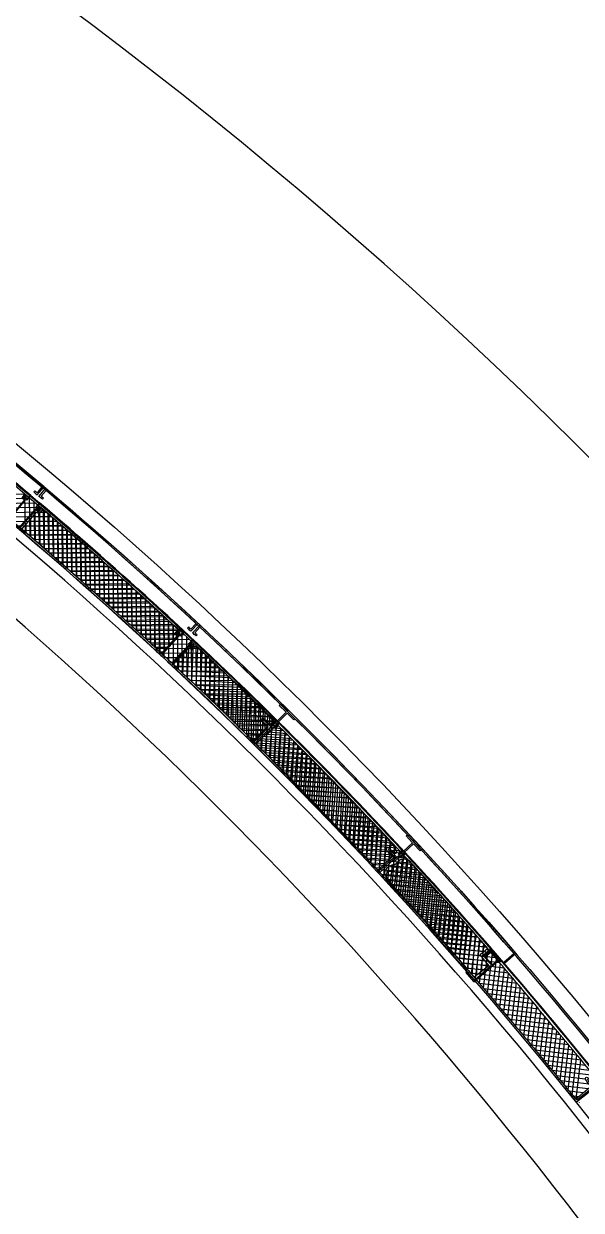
# Model space of a CAD drawing. Extents: x -1850 to 1494, y 4831 to 7402.
# Drawn here: x 1180.8 to 1272.3, y 7056.1 to 7250.7 of the extents above; entities that cross this region are included whole.
import ezdxf

# ---------------------------------------------------------------- set-up
doc = ezdxf.new("R2010")
doc.units = 0
doc.header["$LTSCALE"] = 48
doc.header["$MEASUREMENT"] = 0
doc.layers.add('EXWALL', color=8, linetype='CONTINUOUS')
doc.layers.add('ROOF', color=8, linetype='CONTINUOUS')

msp = doc.modelspace()

# ---------------------------------------------------------------- linework, layer by layer
at = {"layer": 'EXWALL'}
for p, q in [((1180.99, 7173.54), (1173.75, 7173.43)), ((1180.94, 7173.06), (1180.86, 7172.97)), ((1181.12, 7167.23), (1181.02, 7173.52)), ((1181.8, 7173.3), (1181.32, 7172.73)), ((1181.33, 7172.55), (1181.98, 7173.32)), ((1182.62, 7174.1), (1182.46, 7173.91)), ((1183.8, 7174.73), (1183, 7173.78)), ((1183.02, 7173.42), (1184.15, 7174.76)), ((1183.31, 7173.18), (1184.44, 7174.51)), ((1184.47, 7174.16), (1183.67, 7173.22)), ((1184.06, 7172.9), (1183.89, 7172.71)), ((1181.87, 7172.81), (1174.64, 7172.7)), ((1182.74, 7172.07), (1175.52, 7171.96)), ((1183.6, 7171.34), (1176.4, 7171.22)), ((1181.88, 7166.58), (1181.78, 7172.88)), ((1182.64, 7165.93), (1182.54, 7172.24)), ((1183.39, 7172.13), (1182.74, 7171.37)), ((1182.92, 7171.38), (1183.4, 7171.96)), ((1183.22, 7170.97), (1183.3, 7171.07)), ((1183.4, 7165.28), (1183.3, 7171.59)), ((1183.33, 7170.32), (1183.98, 7171.06)), ((1184.47, 7170.6), (1177.28, 7170.49)), ((1185.33, 7169.86), (1178.15, 7169.75)), ((1186.19, 7169.13), (1179.02, 7169.01)), ((1180.49, 7167.82), (1182.97, 7170.63)), ((1186.31, 7169.06), (1181.56, 7169.03)), ((1181.98, 7166.54), (1181.96, 7169.49)), ((1185.44, 7169.8), (1182.22, 7169.78)), ((1182.73, 7165.89), (1182.7, 7170.33)), ((1183.08, 7170.54), (1182.89, 7170.54)), ((1182.97, 7170.63), (1183.33, 7170.32)), ((1183.49, 7165.24), (1183.45, 7170.47)), ((1184.57, 7170.55), (1183.52, 7170.54)), ((1184.16, 7164.63), (1184.06, 7170.94)), ((1184.24, 7164.59), (1184.2, 7170.86)), ((1184.92, 7163.97), (1184.82, 7170.3)), ((1185, 7163.94), (1184.96, 7170.22)), ((1185.68, 7163.31), (1185.58, 7169.65)), ((1185.75, 7163.28), (1185.71, 7169.57)), ((1187.05, 7168.39), (1179.89, 7168.28)), ((1187.9, 7167.65), (1180.76, 7167.54)), ((1188.04, 7167.57), (1180.83, 7167.52)), ((1187.18, 7168.31), (1180.89, 7168.27)), ((1181.23, 7167.19), (1181.22, 7168.64)), ((1186.44, 7162.65), (1186.34, 7168.99)), ((1186.51, 7162.62), (1186.46, 7168.93)), ((1187.2, 7161.99), (1187.1, 7168.34)), ((1187.26, 7161.96), (1187.22, 7168.28)), ((1187.96, 7161.33), (1187.86, 7167.68)), ((1188.01, 7161.3), (1187.97, 7167.63)), ((1188.75, 7166.91), (1181.62, 7166.8)), ((1188.9, 7166.83), (1181.7, 7166.78)), ((1189.6, 7166.18), (1182.48, 7166.07)), ((1189.76, 7166.08), (1182.57, 7166.03)), ((1190.45, 7165.44), (1183.34, 7165.33)), ((1190.61, 7165.34), (1183.43, 7165.29)), ((1188.72, 7160.66), (1188.62, 7167.03)), ((1188.77, 7160.64), (1188.73, 7166.98)), ((1189.48, 7159.99), (1189.38, 7166.37)), ((1189.52, 7159.98), (1189.48, 7166.32)), ((1190.24, 7159.32), (1190.14, 7165.71)), ((1190.28, 7159.31), (1190.24, 7165.67)), ((1191.29, 7164.7), (1184.2, 7164.59)), ((1191.47, 7164.59), (1184.29, 7164.54)), ((1192.13, 7163.97), (1185.05, 7163.86)), ((1192.32, 7163.85), (1185.15, 7163.8)), ((1192.97, 7163.23), (1185.9, 7163.12)), ((1191.01, 7158.65), (1190.91, 7165.04)), ((1191.03, 7158.65), (1190.99, 7165.01)), ((1191.77, 7157.98), (1191.67, 7164.38)), ((1191.79, 7157.98), (1191.74, 7164.35)), ((1192.53, 7157.3), (1192.43, 7163.71)), ((1192.54, 7157.3), (1192.5, 7163.69)), ((1193.16, 7163.1), (1186.01, 7163.06)), ((1193.81, 7162.49), (1186.75, 7162.38)), ((1194.01, 7162.36), (1186.86, 7162.31)), ((1194.64, 7161.76), (1187.6, 7161.65)), ((1194.85, 7161.61), (1187.71, 7161.57)), ((1193.29, 7156.63), (1193.19, 7163.04)), ((1193.3, 7156.63), (1193.25, 7163.02)), ((1194.05, 7155.95), (1193.95, 7162.37)), ((1194.05, 7155.96), (1194.01, 7162.36)), ((1194.81, 7155.27), (1194.71, 7161.7)), ((1194.8, 7155.28), (1194.76, 7161.69)), ((1195.47, 7161.02), (1188.44, 7160.91)), ((1195.69, 7160.87), (1188.56, 7160.82)), ((1196.3, 7160.28), (1189.28, 7160.17)), ((1196.53, 7160.13), (1189.41, 7160.08)), ((1197.13, 7159.54), (1190.12, 7159.44)), ((1197.36, 7159.38), (1190.25, 7159.33)), ((1195.57, 7154.58), (1195.47, 7161.02)), ((1195.56, 7154.6), (1195.52, 7161.03)), ((1196.33, 7153.9), (1196.23, 7160.35)), ((1196.31, 7153.92), (1196.27, 7160.36)), ((1197.09, 7153.21), (1196.99, 7159.67)), ((1197.07, 7153.24), (1197.03, 7159.68)), ((1197.95, 7158.81), (1190.95, 7158.7)), ((1198.2, 7158.64), (1191.09, 7158.59)), ((1198.77, 7158.07), (1191.79, 7157.96)), ((1199.03, 7157.89), (1191.93, 7157.85)), ((1197.85, 7152.52), (1197.75, 7158.99)), ((1197.82, 7152.56), (1197.78, 7159.01)), ((1198.61, 7151.83), (1198.51, 7158.31)), ((1198.58, 7151.87), (1198.53, 7158.33)), ((1199.37, 7151.14), (1199.27, 7157.62)), ((1199.33, 7151.18), (1199.29, 7157.66)), ((1199.59, 7157.33), (1192.62, 7157.22)), ((1199.86, 7157.15), (1192.77, 7157.1)), ((1200.41, 7156.6), (1193.44, 7156.49)), ((1200.68, 7156.4), (1193.6, 7156.36)), ((1201.22, 7155.86), (1194.27, 7155.75)), ((1201.5, 7155.66), (1194.43, 7155.61)), ((1200.13, 7150.45), (1200.03, 7156.94)), ((1200.09, 7150.49), (1200.04, 7156.98)), ((1200.9, 7149.75), (1200.79, 7156.25)), ((1200.84, 7149.8), (1200.8, 7156.3)), ((1201.59, 7149.11), (1201.55, 7155.61)), ((1201.66, 7149.05), (1201.55, 7155.56)), ((1202.03, 7155.12), (1195.09, 7155.01)), ((1202.32, 7154.91), (1195.26, 7154.87)), ((1202.84, 7154.38), (1195.91, 7154.27)), ((1203.14, 7154.17), (1196.09, 7154.12)), ((1203.65, 7153.65), (1196.73, 7153.54)), ((1202.35, 7148.41), (1202.31, 7154.93)), ((1202.42, 7148.35), (1202.32, 7154.86)), ((1203.1, 7147.72), (1203.06, 7154.24)), ((1203.18, 7147.65), (1203.08, 7154.17)), ((1203.86, 7147.02), (1203.82, 7153.56)), ((1203.92, 7148), (1203.84, 7153.47)), ((1203.96, 7153.42), (1196.91, 7153.38)), ((1204.45, 7152.91), (1197.55, 7152.8)), ((1204.77, 7152.68), (1197.74, 7152.63)), ((1205.26, 7152.17), (1198.36, 7152.06)), ((1205.58, 7151.94), (1198.56, 7151.89)), ((1204.61, 7146.32), (1204.57, 7152.87)), ((1204.66, 7148.82), (1204.6, 7152.78)), ((1205.37, 7145.61), (1205.32, 7152.17)), ((1205.4, 7149.64), (1205.36, 7152.08)), ((1207.88, 7151.76), (1207.71, 7151.58)), ((1209.08, 7152.32), (1208.24, 7151.41)), ((1208.25, 7151.06), (1209.44, 7152.33)), ((1208.52, 7150.8), (1209.71, 7152.08)), ((1209.72, 7151.72), (1208.88, 7150.82)), ((1206.06, 7151.43), (1199.17, 7151.33)), ((1206.39, 7151.19), (1199.37, 7151.14)), ((1205.59, 7150.68), (1199.98, 7150.59)), ((1207.2, 7150.45), (1200.19, 7150.4)), ((1205.66, 7149.93), (1200.78, 7149.85)), ((1208, 7149.7), (1201, 7149.65)), ((1205.99, 7150.3), (1203.41, 7147.43)), ((1206.17, 7151.33), (1205.57, 7150.69)), ((1205.57, 7150.69), (1205.99, 7150.3)), ((1206.07, 7150.7), (1206.15, 7150.8)), ((1206.12, 7144.91), (1206.08, 7151.48)), ((1206.12, 7151.29), (1206.12, 7151.37)), ((1206.51, 7150.45), (1207.02, 7151)), ((1207.2, 7151), (1206.52, 7150.27)), ((1206.88, 7144.2), (1206.83, 7150.78)), ((1207.63, 7143.49), (1207.59, 7150.09)), ((1208.54, 7149.75), (1207.86, 7149.02)), ((1208.04, 7149.03), (1208.55, 7149.57)), ((1209.25, 7150.48), (1209.08, 7150.3)), ((1204.97, 7149.17), (1201.59, 7149.11)), ((1208.81, 7148.96), (1201.81, 7148.91)), ((1204.29, 7148.4), (1202.39, 7148.38)), ((1209.61, 7148.21), (1202.62, 7148.17)), ((1203.6, 7147.64), (1203.19, 7147.64)), ((1207.66, 7143.49), (1207.89, 7148.29)), ((1208.11, 7148.24), (1207.85, 7148.25)), ((1208.33, 7148.6), (1208.41, 7148.69)), ((1208.39, 7142.78), (1208.34, 7149.39)), ((1208.38, 7142.82), (1208.63, 7148.24)), ((1209.55, 7148.17), (1208.61, 7148.21)), ((1209.14, 7142.07), (1209.1, 7148.69)), ((1209.1, 7142.15), (1209.39, 7148.32)), ((1209.81, 7141.47), (1210.11, 7147.66)), ((1209.9, 7141.36), (1209.85, 7147.98)), ((1210.4, 7147.47), (1203.42, 7147.42)), ((1211.2, 7146.72), (1204.23, 7146.68)), ((1211.99, 7145.98), (1205.03, 7145.93)), ((1205.5, 7145.46), (1205.52, 7145.85)), ((1212.12, 7145.79), (1205.76, 7146.09)), ((1206.22, 7144.81), (1206.31, 7146.66)), ((1211.28, 7146.58), (1206.45, 7146.81)), ((1206.94, 7144.16), (1207.1, 7147.47)), ((1210.42, 7147.38), (1207.15, 7147.53)), ((1210.53, 7140.79), (1210.83, 7147)), ((1210.65, 7140.64), (1210.61, 7147.28)), ((1211.25, 7140.1), (1211.55, 7146.33)), ((1211.41, 7139.92), (1211.36, 7146.57)), ((1212.16, 7139.2), (1212.12, 7145.86)), ((1212.96, 7145), (1205.63, 7145.35)), ((1212.78, 7145.23), (1205.82, 7145.19)), ((1213.79, 7144.21), (1206.5, 7144.56)), ((1213.57, 7144.49), (1206.62, 7144.44)), ((1214.62, 7143.42), (1207.36, 7143.77)), ((1214.36, 7143.74), (1207.41, 7143.7)), ((1211.97, 7139.41), (1212.27, 7145.66)), ((1212.69, 7138.72), (1212.98, 7144.98)), ((1212.92, 7138.48), (1212.87, 7145.15)), ((1213.41, 7138.02), (1213.7, 7144.3)), ((1213.67, 7137.75), (1213.63, 7144.44)), ((1214.42, 7137.03), (1214.38, 7143.72)), ((1215.14, 7143), (1208.21, 7142.95)), ((1215.44, 7142.63), (1208.22, 7142.97)), ((1215.93, 7142.25), (1209, 7142.21)), ((1216.26, 7141.84), (1209.06, 7142.18)), ((1214.12, 7137.32), (1214.42, 7143.61)), ((1214.84, 7136.62), (1215.14, 7142.92)), ((1215.18, 7136.3), (1215.14, 7143.01)), ((1215.56, 7135.91), (1215.86, 7142.23)), ((1215.93, 7135.57), (1215.89, 7142.29)), ((1216.71, 7141.51), (1209.78, 7141.46)), ((1217.07, 7141.05), (1209.9, 7141.39)), ((1217.48, 7140.76), (1210.57, 7140.72)), ((1217.87, 7140.27), (1210.73, 7140.6)), ((1218.26, 7140.02), (1211.35, 7139.97)), ((1216.28, 7135.2), (1216.58, 7141.53)), ((1216.69, 7134.83), (1216.64, 7141.57)), ((1216.99, 7134.49), (1217.29, 7140.83)), ((1217.44, 7134.1), (1217.4, 7140.84)), ((1217.71, 7133.78), (1218.01, 7140.13)), ((1218.2, 7133.36), (1218.15, 7140.12)), ((1218.68, 7139.48), (1211.55, 7139.81)), ((1219.03, 7139.27), (1212.13, 7139.23)), ((1219.47, 7138.69), (1212.37, 7139.02)), ((1219.8, 7138.53), (1212.91, 7138.48)), ((1220.27, 7137.9), (1213.19, 7138.23)), ((1218.43, 7133.06), (1218.73, 7139.42)), ((1218.95, 7133.56), (1218.91, 7139.39)), ((1219.14, 7132.34), (1219.45, 7138.72)), ((1219.68, 7136.47), (1219.66, 7138.66)), ((1219.86, 7131.62), (1220.16, 7138.01)), ((1220.43, 7136.55), (1220.42, 7137.93)), ((1220.57, 7137.78), (1213.69, 7137.74)), ((1221.06, 7137.11), (1214, 7137.45)), ((1221.34, 7137.04), (1214.46, 7136.99)), ((1221.85, 7136.32), (1214.8, 7136.66)), ((1219.86, 7136.28), (1215.23, 7136.25)), ((1220.07, 7136.89), (1219.67, 7136.47)), ((1219.67, 7136.47), (1220.76, 7135.41)), ((1219.69, 7134.32), (1219.68, 7136.46)), ((1221.23, 7135.78), (1220.07, 7136.89)), ((1220.58, 7130.9), (1220.88, 7137.29)), ((1221.74, 7136.29), (1220.7, 7136.28)), ((1221.18, 7135.82), (1221.17, 7137.2)), ((1221.92, 7136.48), (1221.23, 7135.78)), ((1221.29, 7130.17), (1221.6, 7136.58)), ((1222.19, 7136.47), (1221.59, 7135.86)), ((1221.67, 7135.77), (1222.36, 7136.47)), ((1222.72, 7136.12), (1222.02, 7135.41)), ((1222.11, 7135.33), (1222.72, 7135.95)), ((1222.64, 7135.53), (1215.6, 7135.87)), ((1220.63, 7135.53), (1216, 7135.5)), ((1223.42, 7134.75), (1216.4, 7135.08)), ((1220.14, 7134.78), (1216.77, 7134.76)), ((1224.2, 7133.96), (1217.19, 7134.29)), ((1219.41, 7134.03), (1217.53, 7134.01)), ((1220.76, 7135.41), (1218.49, 7133.08)), ((1218.92, 7132.57), (1220.78, 7134.42)), ((1220.44, 7135.08), (1220.43, 7135.73)), ((1220.43, 7131.06), (1220.7, 7134.35)), ((1220.78, 7134.42), (1220.9, 7134.3)), ((1220.9, 7134.3), (1221.89, 7135.32)), ((1223.94, 7134.26), (1221.09, 7134.49)), ((1221.13, 7130.36), (1221.5, 7134.92)), ((1222.06, 7135.17), (1221.76, 7135.19)), ((1221.83, 7129.66), (1222.28, 7135.31)), ((1221.89, 7135.32), (1222.1, 7135.13)), ((1222.01, 7129.45), (1222.31, 7135.86)), ((1222.1, 7135.13), (1222.59, 7135.61)), ((1223.12, 7135.08), (1222.13, 7135.16)), ((1222.52, 7128.96), (1223.02, 7135.17)), ((1222.73, 7128.72), (1223.03, 7135.14)), ((1223.22, 7128.26), (1223.72, 7134.48)), ((1223.44, 7127.99), (1223.75, 7134.42)), ((1224.98, 7133.17), (1217.98, 7133.5)), ((1218.67, 7133.27), (1218.3, 7133.27)), ((1225.75, 7132.38), (1218.77, 7132.71)), ((1219.04, 7132.45), (1219.06, 7132.7)), ((1226.39, 7131.81), (1219.09, 7132.4)), ((1225.58, 7132.63), (1219.47, 7133.12)), ((1219.74, 7131.75), (1219.88, 7133.53)), ((1224.76, 7133.44), (1220.17, 7133.81)), ((1223.91, 7127.55), (1224.42, 7133.79)), ((1224.16, 7127.26), (1224.46, 7133.69)), ((1224.61, 7126.84), (1225.11, 7133.09)), ((1224.88, 7126.53), (1225.18, 7132.97)), ((1225.3, 7126.14), (1225.81, 7132.39)), ((1225.59, 7125.79), (1225.9, 7132.24)), ((1226.53, 7131.6), (1219.56, 7131.93)), ((1227.2, 7130.99), (1219.91, 7131.58)), ((1227.3, 7130.81), (1220.34, 7131.14)), ((1228.01, 7130.17), (1220.73, 7130.76)), ((1228.07, 7130.02), (1221.12, 7130.35)), ((1226, 7125.43), (1226.5, 7131.69)), ((1226.31, 7125.06), (1226.61, 7131.51)), ((1226.69, 7124.71), (1227.2, 7130.99)), ((1227.02, 7124.32), (1227.33, 7130.78)), ((1227.39, 7124), (1227.9, 7130.29)), ((1228.81, 7129.35), (1221.55, 7129.94)), ((1228.84, 7129.23), (1221.9, 7129.56)), ((1229.62, 7128.54), (1222.36, 7129.12)), ((1229.6, 7128.45), (1222.67, 7128.78)), ((1230.42, 7127.72), (1223.17, 7128.31)), ((1227.74, 7123.58), (1228.04, 7130.04)), ((1228.08, 7123.28), (1228.59, 7129.58)), ((1228.45, 7122.84), (1228.76, 7129.31)), ((1228.78, 7122.57), (1229.29, 7128.87)), ((1229.17, 7122.1), (1229.48, 7128.57)), ((1229.47, 7121.85), (1229.98, 7128.17)), ((1230.37, 7127.66), (1223.45, 7127.99)), ((1231.22, 7126.9), (1223.97, 7127.49)), ((1231.13, 7126.87), (1224.22, 7127.2)), ((1232.01, 7126.09), (1224.78, 7126.67)), ((1231.89, 7126.09), (1224.99, 7126.41)), ((1229.89, 7121.36), (1230.19, 7127.84)), ((1230.16, 7121.13), (1230.68, 7127.45)), ((1230.6, 7120.61), (1230.91, 7127.1)), ((1230.86, 7120.41), (1231.37, 7126.74)), ((1231.32, 7119.87), (1231.62, 7126.36)), ((1232.8, 7125.27), (1225.58, 7125.85)), ((1232.65, 7125.3), (1225.75, 7125.63)), ((1233.59, 7124.45), (1226.38, 7125.04)), ((1233.41, 7124.51), (1226.52, 7124.84)), ((1231.55, 7119.68), (1232.07, 7126.03)), ((1232.03, 7119.12), (1232.34, 7125.62)), ((1232.25, 7118.96), (1232.76, 7125.31)), ((1232.75, 7118.37), (1233.06, 7124.88)), ((1232.94, 7118.23), (1233.45, 7124.59)), ((1234.38, 7123.64), (1227.17, 7124.22)), ((1234.16, 7123.73), (1227.28, 7124.05)), ((1235.16, 7122.82), (1227.97, 7123.4)), ((1234.92, 7122.94), (1228.04, 7123.27)), ((1235.94, 7122.01), (1228.76, 7122.59)), ((1235.67, 7122.15), (1228.8, 7122.48)), ((1233.46, 7117.63), (1233.77, 7124.13)), ((1233.63, 7117.5), (1234.15, 7123.87)), ((1234.18, 7116.88), (1234.49, 7123.39)), ((1234.33, 7116.77), (1234.84, 7123.15)), ((1234.89, 7116.13), (1235.2, 7122.64)), ((1235.02, 7116.03), (1235.54, 7122.43)), ((1236.72, 7121.19), (1229.55, 7121.77)), ((1236.42, 7121.37), (1229.56, 7121.69)), ((1237.18, 7120.58), (1230.32, 7120.9)), ((1237.5, 7120.37), (1230.33, 7120.95)), ((1235.61, 7115.38), (1235.92, 7121.9)), ((1235.71, 7115.3), (1236.23, 7121.7)), ((1236.32, 7114.62), (1236.63, 7121.15)), ((1236.41, 7114.56), (1236.92, 7120.98)), ((1237.04, 7113.87), (1237.35, 7120.4)), ((1237.93, 7119.79), (1231.08, 7120.12)), ((1238.27, 7119.56), (1231.12, 7120.14)), ((1238.67, 7119.01), (1231.83, 7119.33)), ((1239.04, 7118.74), (1231.9, 7119.32)), ((1239.42, 7118.22), (1232.59, 7118.55)), ((1239.81, 7117.93), (1232.67, 7118.51)), ((1237.1, 7113.82), (1237.62, 7120.25)), ((1237.76, 7113.12), (1238.06, 7119.65)), ((1237.79, 7113.08), (1238.31, 7119.52)), ((1238.47, 7112.36), (1238.78, 7118.9)), ((1238.48, 7112.34), (1239, 7118.79)), ((1240.17, 7117.44), (1233.34, 7117.76)), ((1240.58, 7117.12), (1233.45, 7117.69)), ((1240.92, 7116.65), (1234.09, 7116.97)), ((1241.34, 7116.3), (1234.22, 7116.88)), ((1239.18, 7111.6), (1239.7, 7118.05)), ((1239.21, 7112.13), (1239.5, 7118.15)), ((1239.87, 7110.85), (1240.39, 7117.32)), ((1240, 7112.89), (1240.21, 7117.39)), ((1240.56, 7110.1), (1241.08, 7116.58)), ((1240.87, 7115.4), (1240.93, 7116.64)), ((1241.66, 7115.86), (1234.84, 7116.19)), ((1242.1, 7115.49), (1234.99, 7116.06)), ((1240.26, 7115.18), (1235.59, 7115.4)), ((1242.86, 7114.67), (1235.76, 7115.25)), ((1241.02, 7114.39), (1236.33, 7114.61)), ((1240.78, 7113.65), (1240.83, 7114.59)), ((1242.3, 7115.08), (1241.12, 7115.14)), ((1241.25, 7109.35), (1241.78, 7115.84)), ((1241.58, 7114.66), (1241.64, 7115.88)), ((1241.94, 7108.6), (1242.47, 7115.09)), ((1242.88, 7115.14), (1242.24, 7114.55)), ((1242.33, 7114.46), (1243.06, 7115.14)), ((1243.4, 7114.77), (1242.66, 7114.08)), ((1242.74, 7113.99), (1243.39, 7114.59)), ((1243.62, 7113.86), (1236.53, 7114.43)), ((1240.79, 7113.65), (1237.08, 7113.83)), ((1244.37, 7113.05), (1237.29, 7113.62)), ((1240.05, 7112.94), (1237.83, 7113.04)), ((1245.12, 7112.23), (1238.05, 7112.81)), ((1240.97, 7109.8), (1241.33, 7112.72)), ((1241.64, 7109.09), (1242.14, 7113.19)), ((1244.7, 7112.74), (1242.01, 7113.06)), ((1242.31, 7108.37), (1242.94, 7113.62)), ((1242.63, 7107.85), (1243.16, 7114.35)), ((1242.71, 7113.73), (1242.71, 7113.73)), ((1242.98, 7107.64), (1243.72, 7113.78)), ((1243.9, 7113.59), (1243.02, 7113.69)), ((1243.33, 7107.09), (1243.85, 7113.6)), ((1243.65, 7106.91), (1244.39, 7113.07)), ((1244.02, 7106.33), (1244.54, 7112.86)), ((1239.31, 7112.22), (1238.57, 7112.26)), ((1245.87, 7111.42), (1238.81, 7111.99)), ((1246.61, 7110.61), (1239.56, 7111.18)), ((1247.06, 7110.19), (1239.78, 7111.06)), ((1240.3, 7110.51), (1240.47, 7111.91)), ((1246.28, 7111.04), (1240.31, 7111.75)), ((1245.49, 7111.89), (1241.01, 7112.43)), ((1244.32, 7106.18), (1245.06, 7112.35)), ((1244.71, 7105.58), (1245.24, 7112.11)), ((1244.98, 7105.45), (1245.73, 7111.64)), ((1245.4, 7104.81), (1245.93, 7111.36)), ((1245.65, 7104.71), (1246.4, 7110.91)), ((1247.36, 7109.8), (1240.32, 7110.36)), ((1247.83, 7109.34), (1240.59, 7110.21)), ((1248.1, 7108.98), (1241.07, 7109.55)), ((1248.6, 7108.49), (1241.39, 7109.36)), ((1248.84, 7108.17), (1241.82, 7108.74)), ((1246.09, 7104.05), (1246.62, 7110.6)), ((1246.32, 7103.96), (1247.06, 7110.19)), ((1246.78, 7103.29), (1247.31, 7109.85)), ((1246.98, 7103.22), (1247.73, 7109.45)), ((1247.47, 7102.52), (1248, 7109.09)), ((1247.65, 7102.47), (1248.4, 7108.72)), ((1249.37, 7107.64), (1242.18, 7108.51)), ((1249.57, 7107.36), (1242.56, 7107.93)), ((1250.12, 7106.8), (1242.97, 7107.66)), ((1250.31, 7106.55), (1243.31, 7107.11)), ((1250.88, 7105.95), (1243.74, 7106.81)), ((1248.16, 7101.75), (1248.69, 7108.33)), ((1248.31, 7101.72), (1249.06, 7107.98)), ((1248.85, 7100.98), (1249.38, 7107.57)), ((1248.98, 7100.96), (1249.73, 7107.24)), ((1249.54, 7100.21), (1250.08, 7106.8)), ((1251.04, 7105.74), (1244.05, 7106.3)), ((1251.63, 7105.11), (1244.52, 7105.96)), ((1251.77, 7104.92), (1244.79, 7105.49)), ((1252.37, 7104.26), (1245.28, 7105.11)), ((1249.64, 7100.21), (1250.4, 7106.49)), ((1250.23, 7099.43), (1250.77, 7106.04)), ((1250.3, 7099.45), (1251.06, 7105.74)), ((1250.92, 7098.65), (1251.46, 7105.27)), ((1250.97, 7098.69), (1251.73, 7104.99)), ((1252.49, 7104.11), (1245.52, 7104.68)), ((1253.11, 7103.42), (1246.04, 7104.27)), ((1253.22, 7103.3), (1246.26, 7103.86)), ((1253.85, 7102.57), (1246.8, 7103.42)), ((1253.94, 7102.49), (1246.99, 7103.05)), ((1251.61, 7097.88), (1252.15, 7104.5)), ((1251.63, 7097.92), (1252.39, 7104.24)), ((1252.3, 7097.1), (1252.84, 7103.73)), ((1252.3, 7097.16), (1253.06, 7103.48)), ((1252.99, 7096.31), (1253.53, 7102.96)), ((1254.59, 7101.73), (1247.55, 7102.57)), ((1254.66, 7101.68), (1247.72, 7102.24)), ((1255.32, 7100.89), (1248.3, 7101.73)), ((1255.38, 7100.87), (1248.45, 7101.43)), ((1252.96, 7096.39), (1253.72, 7102.72)), ((1253.62, 7095.62), (1254.38, 7101.96)), ((1253.68, 7095.53), (1254.22, 7102.18)), ((1254.28, 7094.85), (1255.05, 7101.2)), ((1254.37, 7094.74), (1254.91, 7101.4)), ((1256.05, 7100.04), (1249.05, 7100.88)), ((1256.09, 7100.06), (1249.17, 7100.62)), ((1256.78, 7099.2), (1249.79, 7100.04)), ((1256.8, 7099.25), (1249.9, 7099.81)), ((1257.5, 7098.36), (1250.52, 7099.2)), ((1256.39, 7098.53), (1250.62, 7099)), ((1254.95, 7094.07), (1255.71, 7100.43)), ((1255.11, 7094.63), (1255.59, 7100.62)), ((1255.61, 7093.3), (1256.37, 7099.66)), ((1256.04, 7097.8), (1257.42, 7098.99)), ((1256.16, 7098.35), (1256.28, 7099.84)), ((1256.97, 7099.06), (1256.53, 7098.66)), ((1258.22, 7097.51), (1251.26, 7098.35)), ((1255.8, 7097.83), (1251.34, 7098.19)), ((1258.94, 7096.67), (1251.99, 7097.51)), ((1256.48, 7097.02), (1252.05, 7097.38)), ((1256.22, 7098.39), (1255.64, 7098.01)), ((1255.64, 7098.01), (1257.15, 7096.23)), ((1255.91, 7095.26), (1256.09, 7097.48)), ((1257.61, 7098.97), (1256.14, 7097.69)), ((1256.53, 7098.66), (1256.22, 7098.39)), ((1256.27, 7092.52), (1257.04, 7098.9)), ((1256.93, 7091.74), (1257.7, 7098.12)), ((1257.59, 7090.96), (1258.36, 7097.35)), ((1259.11, 7096.79), (1258.8, 7097.18)), ((1259.57, 7096.83), (1261.21, 7098.25)), ((1261.56, 7098.23), (1259.74, 7096.65)), ((1259.66, 7095.83), (1252.72, 7096.67)), ((1257.13, 7096.21), (1252.77, 7096.57)), ((1260.37, 7094.99), (1253.44, 7095.82)), ((1256.26, 7095.53), (1253.48, 7095.76)), ((1257.15, 7096.23), (1254.73, 7094.33)), ((1256.72, 7095.89), (1256.78, 7096.66)), ((1258.25, 7090.18), (1259.02, 7096.57)), ((1258.92, 7089.39), (1259.69, 7095.8)), ((1259.74, 7096.65), (1259.57, 7096.83)), ((1261.08, 7094.15), (1254.17, 7094.98)), ((1255.39, 7094.85), (1254.19, 7094.95)), ((1261.8, 7093.31), (1254.89, 7094.14)), ((1262.51, 7092.47), (1255.61, 7093.3)), ((1259.58, 7088.61), (1260.35, 7095.02)), ((1260.24, 7087.82), (1261.01, 7094.24)), ((1260.9, 7087.03), (1261.67, 7093.46)), ((1263.21, 7091.63), (1256.32, 7092.45)), ((1263.92, 7090.79), (1257.04, 7091.61)), ((1261.56, 7086.24), (1262.33, 7092.67)), ((1262.22, 7085.45), (1262.99, 7091.89)), ((1264.62, 7089.95), (1257.75, 7090.77)), ((1265.32, 7089.11), (1258.46, 7089.93)), ((1262.88, 7084.66), (1263.65, 7091.1)), ((1263.54, 7083.87), (1264.31, 7090.31)), ((1264.2, 7083.07), (1264.98, 7089.52)), ((1266.03, 7088.27), (1259.17, 7089.09)), ((1266.73, 7087.43), (1259.88, 7088.25)), ((1267.42, 7086.59), (1260.58, 7087.41)), ((1264.86, 7082.28), (1265.64, 7088.73)), ((1265.52, 7081.48), (1266.3, 7087.94)), ((1268.12, 7085.75), (1261.29, 7086.57)), ((1268.82, 7084.91), (1261.99, 7085.73)), ((1266.18, 7080.69), (1266.96, 7087.15)), ((1266.84, 7079.89), (1267.62, 7086.36)), ((1267.5, 7079.09), (1268.28, 7085.56)), ((1269.51, 7084.07), (1262.69, 7084.89)), ((1270.2, 7083.23), (1263.39, 7084.05)), ((1268.16, 7078.29), (1268.94, 7084.76)), ((1268.82, 7077.48), (1269.59, 7083.97)), ((1270.89, 7082.39), (1264.09, 7083.21)), ((1271.58, 7081.56), (1264.78, 7082.37)), ((1272.27, 7080.72), (1265.48, 7081.53)), ((1269.47, 7076.68), (1270.25, 7083.17)), ((1270.13, 7075.88), (1270.91, 7082.37)), ((1270.79, 7075.07), (1271.57, 7081.57)), ((1272.96, 7079.88), (1266.17, 7080.7)), ((1273.65, 7079.04), (1266.86, 7079.86)), ((1271.47, 7074.42), (1272.23, 7080.77)), ((1274.34, 7078.2), (1267.55, 7079.02)), ((1272.97, 7077.61), (1268.24, 7078.18)), ((1273.59, 7076.78), (1268.93, 7077.34)), ((1273.41, 7076.05), (1269.62, 7076.5)), ((1272.62, 7075.39), (1270.31, 7075.67)), ((1271.83, 7074.73), (1270.99, 7074.83)), ((1271.99, 7073.73), (1272.01, 7073.79))]:
    msp.add_line(p, q, dxfattribs=at)
at = {"layer": 'EXWALL', "flags": 128}
for points in [[(1178.39, 7169.48, 0.000404), (1177.54, 7170.19), (1177.38, 7170, -0.000684), (1178.82, 7168.79), (1178.98, 7168.98, 0.000228), (1178.5, 7169.39), (1181.1, 7172.59, 0.000198), (1180.69, 7172.95), (1180.93, 7173.24, -0.000134), (1181.21, 7173), (1181.29, 7173.1, 0.00018), (1180.91, 7173.42), (1180.52, 7172.93, -0.000192), (1180.92, 7172.59), (1178.39, 7169.48)], [(1180.2, 7167.95, -0.000404), (1181.04, 7167.23), (1180.88, 7167.05, 0.000684), (1179.45, 7168.26), (1179.61, 7168.45, -0.000228), (1180.09, 7168.04), (1182.81, 7171.15, -0.000198), (1183.23, 7170.8), (1183.48, 7171.08, 0.000134), (1183.2, 7171.32), (1183.28, 7171.42, -0.00018), (1183.66, 7171.09), (1183.25, 7170.63, 0.000192), (1182.84, 7170.96), (1180.2, 7167.95)], [(1203.43, 7147.34, 0.000404), (1202.61, 7148.1), (1202.45, 7147.91, -0.000684), (1203.82, 7146.63), (1203.99, 7146.82, 0.000228), (1203.53, 7147.25), (1206.29, 7150.32, 0.000198), (1205.89, 7150.7), (1206.14, 7150.97, -0.000134), (1206.41, 7150.72), (1206.5, 7150.81, 0.00018), (1206.13, 7151.15), (1205.72, 7150.69, -0.000192), (1206.1, 7150.32), (1203.43, 7147.34)], [(1205.16, 7145.73, -0.000404), (1205.97, 7144.97), (1205.79, 7144.79, 0.000684), (1204.42, 7146.07), (1204.6, 7146.25, -0.000228), (1205.05, 7145.83), (1207.92, 7148.79, -0.000198), (1208.33, 7148.43), (1208.59, 7148.69, 0.000134), (1208.32, 7148.95), (1208.4, 7149.04, -0.00018), (1208.77, 7148.7), (1208.34, 7148.25, 0.000192), (1207.94, 7148.61), (1205.16, 7145.73)], [(1217.61, 7133.8), (1218.37, 7133.05, 0.414214), (1218.72, 7133.05), (1220.83, 7135.19, 0.414214), (1220.83, 7135.54), (1220.07, 7136.29, -0.414214), (1220.07, 7136.64), (1221.36, 7135.37), (1218.55, 7132.52), (1217.26, 7133.79, -0.413343), (1217.61, 7133.8)], [(1238.18, 7112.66), (1238.9, 7111.88, 0.414214), (1239.26, 7111.87), (1241.46, 7113.91, 0.414214), (1241.47, 7114.26), (1240.75, 7115.04, -0.414214), (1240.76, 7115.39), (1241.99, 7114.06), (1239.06, 7111.35), (1237.83, 7112.68, -0.413343), (1238.18, 7112.66)], [(1258.8, 7097.18, 0.000178), (1257.49, 7098.69), (1256.36, 7097.71, -0.000167), (1257.58, 7096.29), (1254.75, 7093.84, 0.000168), (1253.52, 7095.25), (1253.33, 7095.09, -0.000179), (1254.64, 7093.58), (1258.8, 7097.18)], [(1256.53, 7097.7), (1257.48, 7098.52, -0.000156), (1258.62, 7097.19), (1257.68, 7096.37, 0.000156), (1256.53, 7097.7)], [(1270.7, 7075.21), (1271.36, 7074.38, 0.414214), (1271.71, 7074.34), (1274.05, 7076.22, 0.414214), (1274.09, 7076.57), (1273.43, 7077.4, -0.414214), (1273.47, 7077.75), (1274.6, 7076.33), (1271.48, 7073.83), (1270.35, 7075.25, -0.413343), (1270.7, 7075.21)]]:
    msp.add_lwpolyline(points, format="xyb", dxfattribs=at)
for points in [[(1223.86, 7137.81), (1220.74, 7134.66), (1220.92, 7134.48), (1224.04, 7137.63), (1225.15, 7136.53), (1225.32, 7136.71), (1222.92, 7139.08), (1222.75, 7138.91), (1223.86, 7137.81)], [(1244.6, 7116.39), (1241.35, 7113.38), (1241.52, 7113.2), (1244.77, 7116.21), (1245.83, 7115.06), (1246.02, 7115.23), (1243.72, 7117.71), (1243.54, 7117.54), (1244.6, 7116.39)]]:
    msp.add_lwpolyline(points, dxfattribs=at)
at = {"layer": 'EXWALL', "extrusion": (0, 0, -1)}
for centre, radius, start, end in [((-736.81, 6644.82), 695.99, 99.83917, 149.54575), ((-736.81, 6644.82), 693.5, 116.42353, 132.96136), ((-733.07, 6639.61), 699.65, 121.25929, 130.10775), ((-736.81, 6644.83), 690.87, 125.73796, 130.09839), ((-736.81, 6644.82), 691, 128.82976, 132.90089), ((-727.8, 6652.55), 690, 131.04166, 131.09357), ((-727.22, 6653.07), 691.75, 131.15434, 131.21647), ((-746.54, 6636.76), 692, 129.1748, 129.21621), ((-736.81, 6644.83), 693.5, 130.20059, 139.17221), ((-745.92, 6637.24), 690, 129.27663, 129.32853), ((-736.81, 6644.83), 690.87, 130.2718, 134.63252), ((-727.65, 6653.52), 691.75, 133.94544, 134.00757), ((-736.81, 6644.82), 693.5, 132.99238, 149.54575), ((-728.2, 6652.96), 690.12, 133.83259, 133.87411), ((-736.81, 6644.82), 690.87, 133.0636, 137.09676), ((-746.14, 6636.29), 692, 131.9666, 132.008), ((-745.55, 6636.8), 690, 132.06842, 132.12033), ((-736.81, 6644.83), 690.87, 134.69473, 138.89976), ((-728.36, 6653.34), 690, 135.62847, 135.63885), ((-745.5, 6636.39), 690, 133.67883, 133.68921), ((-728.11, 6654.37), 690, 138.1699, 138.18029), ((-736.81, 6644.82), 690.87, 137.15897, 141.2413), ((-744.47, 6636.68), 690, 136.22026, 136.23064)]:
    msp.add_arc(centre, radius, start, end, dxfattribs=at)
at = {"layer": 'EXWALL'}
for centre, radius, start, end in [((737.07, 6645.24), 683.56, 37.83525, 80.09961), ((736.81, 6644.82), 693.25, 47.0593, 63.55581), ((736.81, 6644.82), 685.5, 47.05745, 63.55751), ((733.98, 6640.89), 698.33, 49.86155, 58.77098), ((736.9, 6644.88), 685.43, 40.89305, 58.71151), ((736.83, 6644.83), 674, 36.36144, 57.82752), ((736.81, 6644.83), 691, 49.89124, 54.27239), ((736.81, 6644.82), 690.87, 47.10948, 51.15987), ((710.5, 6614.96), 730.33, 47.2587, 50.98192), ((703.56, 6607.17), 736.03, 47.2248, 50.98907), ((727.8, 6652.55), 690.12, 48.91699, 48.95851), ((727.22, 6653.07), 692, 48.80461, 48.84601), ((746.54, 6636.76), 691.75, 50.78415, 50.84628), ((736.81, 6644.83), 693.25, 40.84845, 49.77875), ((745.92, 6637.24), 690.12, 50.6713, 50.71281), ((736.81, 6644.83), 691, 45.35711, 49.73856), ((687.05, 6587.72), 766.3, 45.73442, 49.57346), ((687.04, 6589.82), 759.98, 45.62987, 49.51185), ((727.65, 6653.52), 692, 46.01351, 46.05491), ((736.81, 6644.82), 693.25, 30.47472, 46.98695), ((728.2, 6652.96), 690, 46.11533, 46.16724), ((746.14, 6636.29), 691.75, 47.99235, 48.05449), ((736.81, 6644.82), 691, 42.89286, 46.94677), ((745.55, 6636.8), 690.12, 47.8795, 47.92102), ((736.81, 6644.82), 685.5, 30.53682, 46.98865), ((736.81, 6644.83), 691, 41.08817, 45.31564), ((710.65, 6619.52), 726.92, 41.27523, 45.2314), ((688.63, 6600.15), 751.45, 41.1197, 45.11462), ((736.81, 6644.82), 691, 38.74833, 42.85139), ((735.29, 6646.57), 689.04, 40.89656, 40.90865)]:
    msp.add_arc(centre, radius, start, end, dxfattribs=at)
for points in [[(1238.94, 7111.87), (1216.57, 7135.51), (1205.49, 7145.47), (1205.49, 7145.47), (1205.49, 7145.47), (1205.43, 7145.58), (1205.37, 7145.69), (1206.66, 7147.03), (1207.96, 7148.37), (1208.18, 7148.17), (1208.39, 7147.98), (1208.7, 7148.32), (1209.01, 7148.66), (1220.03, 7138.73), (1242.35, 7115.13), (1242.03, 7114.83), (1241.72, 7114.52), (1241.2, 7115.06), (1240.67, 7115.61), (1240.46, 7115.4), (1240.25, 7115.19), (1240.76, 7114.66), (1241.28, 7114.12), (1240.11, 7113), (1238.94, 7111.87)], [(1271.38, 7074.35), (1250.79, 7099.55), (1239.69, 7111.16), (1240.61, 7112.04), (1241.53, 7112.92), (1241.61, 7112.84), (1241.69, 7112.76), (1242.2, 7113.25), (1242.71, 7113.73), (1242.79, 7113.65), (1242.88, 7113.56), (1243.15, 7113.82), (1243.43, 7114.08), (1254.47, 7102.51), (1275.02, 7077.36), (1274.68, 7077.08), (1274.35, 7076.8), (1273.86, 7077.38), (1273.38, 7077.96), (1273.15, 7077.77), (1272.93, 7077.58), (1273.4, 7077.01), (1273.88, 7076.44), (1272.63, 7075.39), (1271.38, 7074.35)]]:
    msp.add_rational_spline(points, [1, 0.999392372479, 1, 1, 1, 1, 1, 1, 1, 1, 1, 1, 1, 0.999404101255, 1, 1, 1, 1, 1, 1, 1, 1, 1, 1, 1], degree=2, knots=[0, 0, 0, 0.25, 0.25, 0.3, 0.3, 0.35, 0.35, 0.4, 0.4, 0.45, 0.45, 0.5, 0.5, 0.75, 0.75, 0.8, 0.8, 0.85, 0.85, 0.9, 0.9, 0.95, 0.95, 1, 1, 1], dxfattribs=at)
at = {"layer": 'ROOF'}
msp.add_arc((736.83, 6644.83), 757.62, 329.99967, 89.99981, dxfattribs=at)

doc.saveas('drawing.dxf')
